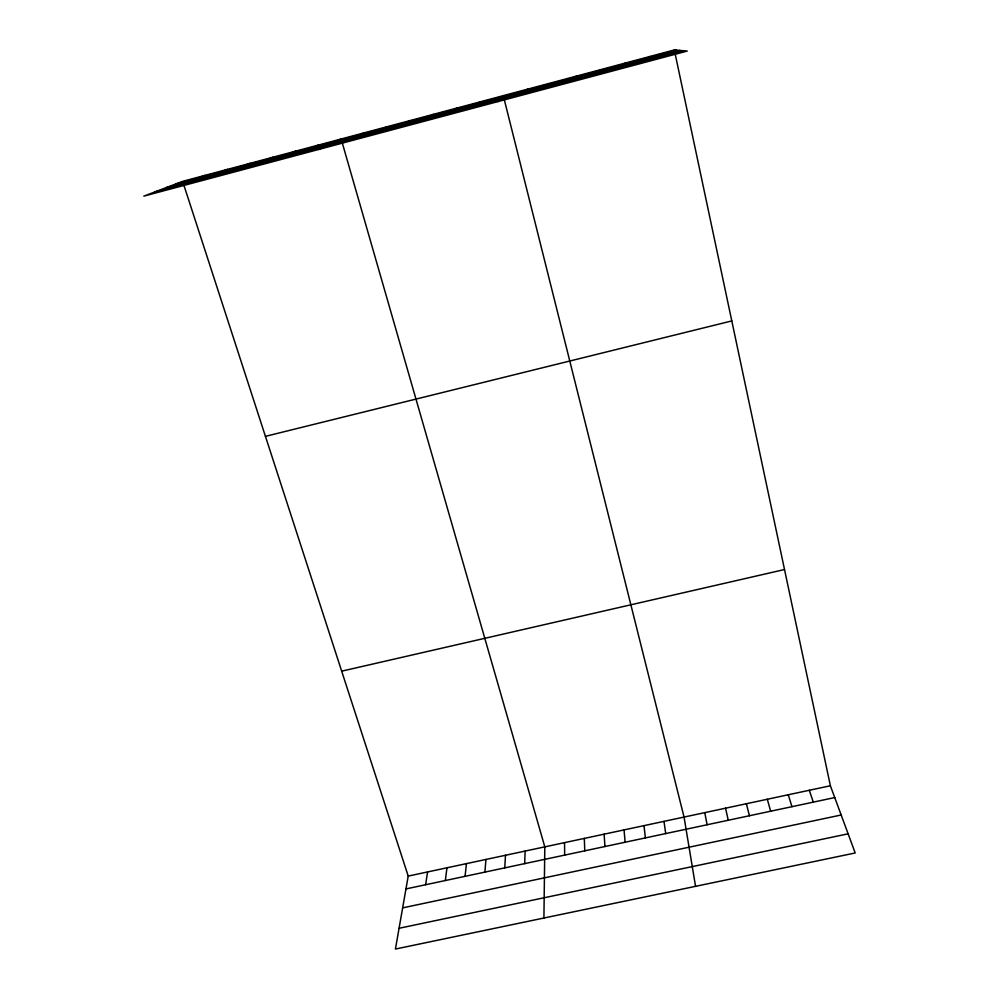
<?xml version="1.0" encoding="UTF-8"?>
<svg xmlns="http://www.w3.org/2000/svg" width="999" height="999" viewBox="0 0 999 999"><rect width="100%" height="100%" fill="white"/><g stroke="black" fill="none" stroke-linecap="round" stroke-linejoin="round"><path stroke-width="1.5" d="M543.918 918.019L544.805 846.865L341.146 138.998L318.569 149.488M524.675 863.623L525.137 851.073M504.745 867.869L505.506 855.269M551.685 83.516L551.748 82.705M484.89 872.102L485.951 859.452M465.072 876.323L466.433 863.636M445.317 880.531L446.978 867.794M425.611 884.739L427.572 871.94M184.041 185.664L408.216 876.086L395.429 949.05L855.194 852.971L830.381 785.763L674.325 49.95L182.642 181.356L143.806 196.141L687.262 51.061L674.325 49.95M526.972 90.11L527.484 89.198M497.777 101.648L503.296 95.654M478.521 103.059L479.907 101.91M454.77 109.403L456.593 108.142M431.106 115.734L433.354 114.348M407.517 122.028L410.189 120.542M384.016 128.322L387.1 126.711M360.589 134.578L364.086 132.867M313.948 147.04L318.281 145.105M290.759 153.234L295.492 151.199M267.632 159.415L272.777 157.268M244.58 165.572L250.137 163.324M221.616 171.716L227.56 169.355M198.714 177.834L205.07 175.362M175.899 183.928L676.56 50.137M165.871 187.737L679.894 50.437M154.982 191.883L683.528 50.749M265.434 436.351L731.792 320.929M341.683 671.166L784.515 569.542M408.216 876.086L830.381 785.763M405.969 888.923L834.739 797.564M402.647 907.866L841.17 814.997M399.063 928.283L848.114 833.815M649.637 56.543L651.41 56.868M625.037 63.124L626.348 63.561M600.524 69.668L601.373 70.23M576.098 76.199L576.485 76.886M809.29 790.284L813.311 802.122M788.273 794.779L791.945 806.68M767.307 799.262L770.654 811.213M746.403 803.733L749.412 815.746M504.42 100.15L684.053 817.07L695.554 886.325M725.561 808.191L728.234 820.254M704.77 812.637L707.117 824.749M663.998 821.365L665.696 833.578M643.993 825.649L645.379 837.911M624.038 829.907L625.124 842.219M604.145 834.165L604.919 846.528M584.315 838.411L584.777 850.823M564.535 842.644L564.685 855.107"/></g></svg>
